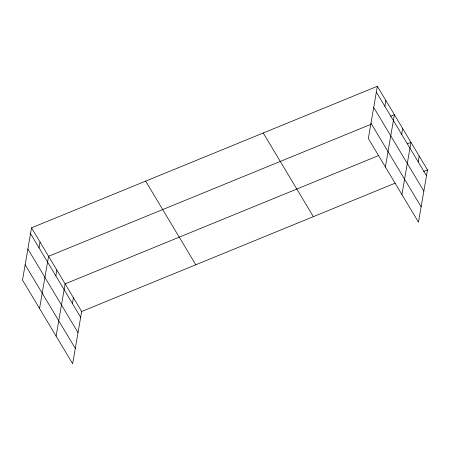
<?xml version="1.0" encoding="UTF-8"?>
<svg xmlns="http://www.w3.org/2000/svg" width="450" height="450" viewBox="0 0 450 450"><rect width="100%" height="100%" fill="white"/><g stroke="black" fill="none" stroke-linecap="round" stroke-linejoin="round"><path stroke-width="0.67" d="M31.523 227.835L22.5 280.074L72.653 363.713L81.675 311.479L31.523 227.835L377.348 86.288L427.5 169.926L418.478 222.165L368.325 138.521L377.348 86.288M39.043 247.86L40.05 242.055M39.549 308.509L48.572 256.275L370.941 124.324M55.845 275.878L56.846 270.079M56.098 336.111L65.121 283.877L378.613 155.559M72.394 303.48L73.401 297.681M384.874 106.307L385.875 100.502M385.38 166.961L394.402 114.722L390.594 116.28M401.676 134.325L402.677 128.526M401.929 194.563L410.951 142.324L407.149 143.882M418.224 161.927L419.226 156.127M81.675 311.479L395.168 183.161M423.697 171.484L427.5 169.926M376.346 92.087L426.499 175.731M373.702 107.409L423.849 191.053M370.974 123.199L421.127 206.843M263.227 132.998L313.374 216.641M145.648 181.125L195.795 264.769M30.521 233.64L80.668 317.284M27.872 248.963L78.024 332.606M25.149 264.752L75.296 348.39"/></g></svg>
